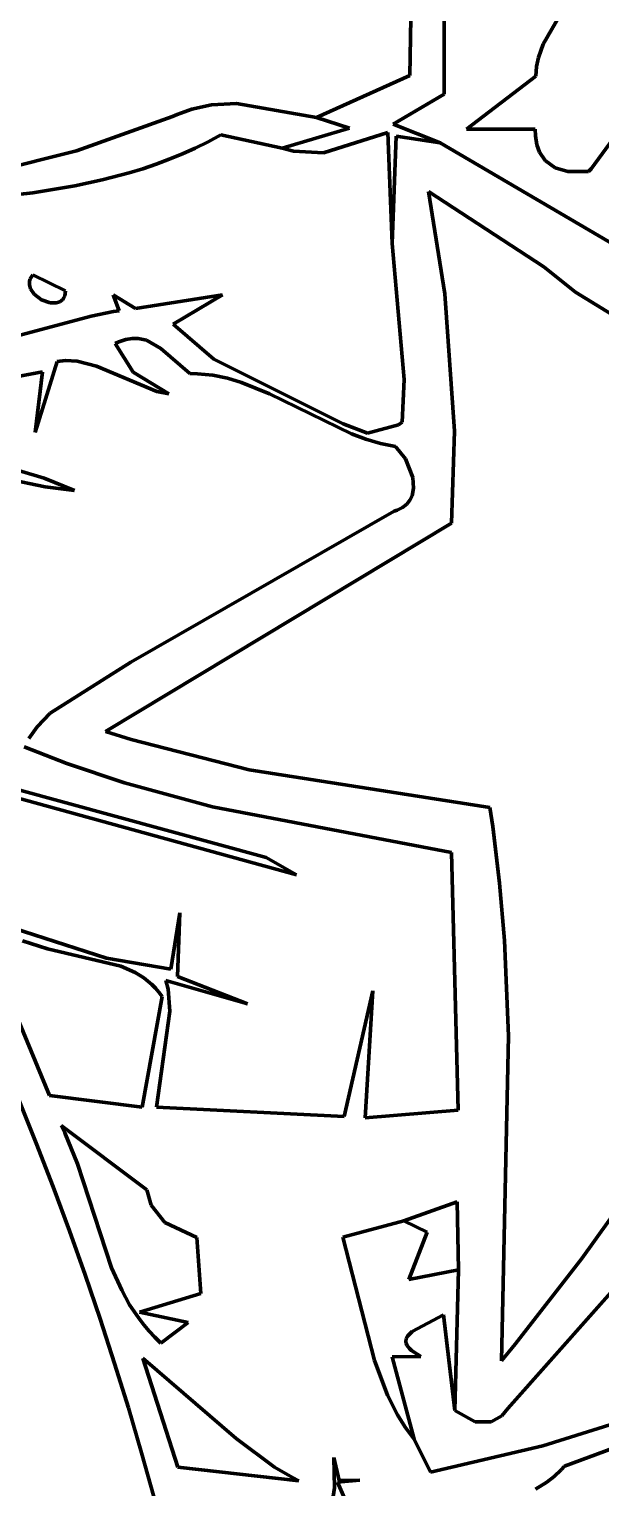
# Model space of a CAD drawing. Header units: millimetres. Extents: x 0 to 10.4, y 0 to 8.2.
# Drawn here: x 3.474 to 3.97, y 3.778 to 5.044 of the extents above; entities that cross this region are included whole.
import ezdxf

# ---------------------------------------------------------------- set-up
doc = ezdxf.new("R2010")
doc.units = ezdxf.units.MM
for name, color, linetype, lineweight in [('color#000000ff', 7, 'CONTINUOUS', 100), ('color#929292ff', 7, 'CONTINUOUS', 100), ('color#ffffffff', 7, 'CONTINUOUS', 100)]:
    doc.layers.add(name, color=color, linetype=linetype, lineweight=lineweight)

msp = doc.modelspace()

# ---------------------------------------------------------------- linework, layer by layer
at = {"layer": 'color#000000ff'}
for p, q in [((3.6152, 4.9748), (3.6324, 4.9785)), ((3.6324, 4.9785), (3.6541, 4.9798)), ((3.6541, 4.9798), (3.7235, 4.9674)), ((3.5153, 4.9387), (3.5985, 4.9683)), ((3.5985, 4.9683), (3.6026, 4.9702)), ((3.6026, 4.9702), (3.6152, 4.9748)), ((3.7235, 4.9674), (3.7521, 4.9584)), ((3.6405, 4.9524), (3.6295, 4.9465)), ((3.6937, 4.941), (3.6405, 4.9524)), ((3.7521, 4.9584), (3.6937, 4.941)), ((3.7892, 4.8581), (3.7927, 4.9512)), ((3.7927, 4.9512), (3.8308, 4.9455)), ((3.4297, 4.9173), (3.5153, 4.9387)), ((3.6183, 4.941), (3.6071, 4.9359)), ((3.6295, 4.9465), (3.6183, 4.941)), ((3.8308, 4.9455), (4.0949, 4.7907)), ((3.5842, 4.927), (3.5727, 4.9231)), ((3.5957, 4.9313), (3.5842, 4.927)), ((3.6071, 4.9359), (3.5957, 4.9313)), ((3.5375, 4.9133), (3.5136, 4.9082)), ((3.561, 4.9196), (3.5375, 4.9133)), ((3.5727, 4.9231), (3.561, 4.9196)), ((3.4774, 4.9021), (3.3064, 4.8834)), ((3.5136, 4.9082), (3.4774, 4.9021)), ((3.9208, 4.8378), (3.8208, 4.9032)), ((3.8208, 4.9032), (3.8349, 4.8146)), ((3.7997, 4.7402), (3.7892, 4.8581)), ((3.9484, 4.8158), (3.9208, 4.8378)), ((3.5522, 4.7997), (3.5471, 4.8136)), ((3.5471, 4.8136), (3.5663, 4.8019)), ((3.5663, 4.8019), (3.6419, 4.8135)), ((3.6419, 4.8135), (3.599, 4.7881)), ((3.8349, 4.8146), (3.8433, 4.6952)), ((4.0024, 4.7828), (3.9484, 4.8158)), ((3.5278, 4.7952), (3.5473, 4.7991)), ((3.5473, 4.7991), (3.5522, 4.7997)), ((3.4596, 4.777), (3.5278, 4.7952)), ((3.599, 4.7881), (3.6345, 4.7577)), ((3.5519, 4.7728), (3.5487, 4.7713)), ((3.5579, 4.7748), (3.5519, 4.7728)), ((3.5635, 4.7757), (3.5579, 4.7748)), ((3.5687, 4.7757), (3.5635, 4.7757)), ((3.5758, 4.7742), (3.5687, 4.7757)), ((3.5885, 4.767), (3.5758, 4.7742)), ((3.5487, 4.7713), (3.5643, 4.7464)), ((3.6136, 4.7453), (3.5885, 4.767)), ((3.4983, 4.7557), (3.4792, 4.6942)), ((3.5055, 4.7566), (3.4983, 4.7557)), ((3.5158, 4.7561), (3.5055, 4.7566)), ((3.5324, 4.7518), (3.5158, 4.7561)), ((3.5848, 4.7297), (3.5324, 4.7518)), ((3.6345, 4.7577), (3.7466, 4.7016)), ((3.4858, 4.7468), (3.3214, 4.7161)), ((3.4792, 4.6942), (3.4858, 4.7468)), ((3.5643, 4.7464), (3.5953, 4.7278)), ((3.6203, 4.7452), (3.6136, 4.7453)), ((3.6269, 4.7446), (3.6203, 4.7452)), ((3.6334, 4.7438), (3.6269, 4.7446)), ((3.6461, 4.7412), (3.6334, 4.7438)), ((3.6585, 4.7375), (3.6461, 4.7412)), ((3.6827, 4.7276), (3.6585, 4.7375)), ((3.7979, 4.7032), (3.7997, 4.7402)), ((3.5953, 4.7278), (3.5848, 4.7297)), ((3.7539, 4.6929), (3.6827, 4.7276)), ((3.7466, 4.7016), (3.7678, 4.6937)), ((3.7678, 4.6937), (3.7947, 4.7009)), ((3.7947, 4.7009), (3.7979, 4.7032)), ((3.3778, 4.6872), (3.487, 4.6545)), ((3.7662, 4.6883), (3.7539, 4.6929)), ((3.7789, 4.6847), (3.7662, 4.6883)), ((3.7919, 4.6821), (3.7789, 4.6847)), ((3.8433, 4.6952), (3.8407, 4.6156)), ((3.8008, 4.6712), (3.7919, 4.6821)), ((3.8071, 4.6551), (3.8008, 4.6712)), ((3.4879, 4.6471), (3.4547, 4.6538)), ((3.487, 4.6545), (3.5133, 4.6439)), ((3.5133, 4.6439), (3.4879, 4.6471)), ((3.8077, 4.6457), (3.8071, 4.6551)), ((3.8018, 4.6319), (3.8045, 4.6354)), ((3.8045, 4.6354), (3.8064, 4.6392)), ((3.8064, 4.6392), (3.8077, 4.6457)), ((3.5623, 4.4947), (3.7908, 4.626)), ((3.7908, 4.626), (3.7935, 4.6268)), ((3.7935, 4.6268), (3.7981, 4.629)), ((3.7981, 4.629), (3.8018, 4.6319)), ((3.8407, 4.6156), (3.5403, 4.4347)), ((3.4924, 4.4505), (3.5623, 4.4947)), ((3.4811, 4.4388), (3.4924, 4.4505)), ((3.4738, 4.4287), (3.4811, 4.4388)), ((3.5403, 4.4347), (3.5627, 4.4278)), ((3.5068, 4.407), (3.4698, 4.4213)), ((3.5627, 4.4278), (3.6649, 4.4014)), ((3.706, 4.3103), (3.3578, 4.406)), ((3.5568, 4.3902), (3.5068, 4.407)), ((3.6649, 4.4014), (3.874, 4.3688)), ((3.4628, 4.3847), (3.6797, 4.3253)), ((3.6331, 4.3692), (3.5568, 4.3902)), ((3.8405, 4.3296), (3.6331, 4.3692)), ((3.874, 4.3688), (3.8764, 4.3523)), ((3.8764, 4.3523), (3.8823, 4.303)), ((3.8465, 4.1061), (3.8405, 4.3296)), ((3.6797, 4.3253), (3.706, 4.3103)), ((3.8823, 4.303), (3.8865, 4.2534)), ((3.4293, 4.274), (3.5413, 4.238)), ((3.4299, 4.2678), (3.4917, 4.1187)), ((3.597, 4.2283), (3.6048, 4.2774)), ((3.6048, 4.2774), (3.6027, 4.2221)), ((3.8865, 4.2534), (3.8902, 4.1706)), ((3.4899, 4.2461), (3.4683, 4.2529)), ((3.5537, 4.2311), (3.4899, 4.2461)), ((3.5413, 4.238), (3.597, 4.2283)), ((3.566, 4.2256), (3.5537, 4.2311)), ((3.5735, 4.2208), (3.566, 4.2256)), ((3.5805, 4.2152), (3.5735, 4.2208)), ((3.6636, 4.1982), (3.5928, 4.2186)), ((3.5928, 4.2186), (3.5946, 4.211)), ((3.6027, 4.2221), (3.6636, 4.1982)), ((3.5721, 4.1087), (3.5895, 4.2046)), ((3.5837, 4.2119), (3.5805, 4.2152)), ((3.5867, 4.2084), (3.5837, 4.2119)), ((3.5895, 4.2046), (3.5867, 4.2084)), ((3.5946, 4.211), (3.5961, 4.1921)), ((3.7475, 4.1005), (3.7725, 4.2097)), ((3.7725, 4.2097), (3.7658, 4.0994)), ((3.5961, 4.1921), (3.5847, 4.1087)), ((3.8902, 4.1706), (3.8841, 3.8884)), ((3.4803, 4.0773), (3.4652, 4.1149)), ((3.4917, 4.1187), (3.5721, 4.1087)), ((3.5847, 4.1087), (3.7475, 4.1005)), ((3.7658, 4.0994), (3.8465, 4.1061)), ((3.502, 4.0928), (3.5051, 4.0863)), ((3.5761, 4.037), (3.502, 4.0928)), ((3.4949, 4.0395), (3.4803, 4.0773)), ((3.5051, 4.0863), (3.5159, 4.0595)), ((3.5159, 4.0595), (3.5456, 3.9693)), ((3.9537, 3.9774), (4.0086, 4.0539)), ((3.509, 4.0014), (3.4949, 4.0395)), ((3.5799, 4.0236), (3.5761, 4.037)), ((3.8456, 4.0266), (3.7992, 4.0101)), ((3.8466, 3.9676), (3.8456, 4.0266)), ((3.5917, 4.0087), (3.5799, 4.0236)), ((3.5226, 3.9632), (3.509, 4.0014)), ((3.6197, 3.9954), (3.5917, 4.0087)), ((3.7992, 4.0101), (3.7464, 3.9959)), ((3.623, 3.947), (3.6197, 3.9954)), ((3.7464, 3.9959), (3.7737, 3.8889)), ((4.0143, 3.9879), (3.8894, 3.8471)), ((3.896, 3.903), (3.9537, 3.9774)), ((3.5357, 3.9249), (3.5226, 3.9632)), ((3.5456, 3.9693), (3.5544, 3.9497)), ((3.8436, 3.8455), (3.8466, 3.9676)), ((3.5544, 3.9497), (3.5613, 3.9372)), ((3.5613, 3.9372), (3.5692, 3.9254)), ((3.5698, 3.9307), (3.623, 3.947)), ((3.5482, 3.8863), (3.5357, 3.9249)), ((3.5692, 3.9254), (3.5735, 3.9197)), ((3.612, 3.9217), (3.5698, 3.9307)), ((3.5735, 3.9197), (3.5782, 3.9143)), ((3.5782, 3.9143), (3.5831, 3.909)), ((3.5884, 3.9039), (3.612, 3.9217)), ((3.5831, 3.909), (3.5884, 3.9039)), ((3.8841, 3.8884), (3.896, 3.903)), ((3.5602, 3.8476), (3.5482, 3.8863)), ((3.5726, 3.8908), (3.6031, 3.7963)), ((3.6538, 3.8211), (3.5726, 3.8908)), ((3.7737, 3.8889), (3.785, 3.8588)), ((4.1462, 3.874), (3.9386, 3.7971)), ((3.785, 3.8588), (3.7937, 3.8417)), ((3.9198, 3.8148), (4.0392, 3.8523)), ((3.5717, 3.8087), (3.5602, 3.8476)), ((3.7937, 3.8417), (3.8005, 3.8308)), ((3.8613, 3.8355), (3.8436, 3.8455)), ((3.875, 3.8357), (3.8613, 3.8355)), ((3.8843, 3.8409), (3.875, 3.8357)), ((3.8894, 3.8471), (3.8843, 3.8409)), ((3.8005, 3.8308), (3.8082, 3.8204)), ((3.6869, 3.7961), (3.6538, 3.8211)), ((3.8082, 3.8204), (3.8223, 3.792)), ((3.8223, 3.792), (3.9198, 3.8148)), ((3.5827, 3.7696), (3.5717, 3.8087)), ((3.7431, 3.7847), (3.7386, 3.8047)), ((3.7386, 3.8047), (3.739, 3.7783)), ((3.6031, 3.7963), (3.7081, 3.7845)), ((3.7026, 3.7872), (3.6869, 3.7961)), ((3.7081, 3.7845), (3.7026, 3.7872)), ((3.9298, 3.788), (3.9235, 3.7831)), ((3.9357, 3.7939), (3.9298, 3.788)), ((3.9386, 3.7971), (3.9357, 3.7939)), ((3.739, 3.7783), (3.7364, 3.7612)), ((3.7416, 3.7833), (3.7612, 3.7848)), ((3.7517, 3.76), (3.7416, 3.7833)), ((3.7612, 3.7848), (3.7431, 3.7847)), ((3.9235, 3.7831), (3.9136, 3.7772))]:
    msp.add_line(p, q, dxfattribs=at)
at = {"layer": 'color#929292ff'}
for p, q in [((3.9203, 5.0311), (3.9464, 5.0768)), ((3.8044, 5.0039), (3.8057, 5.0704)), ((3.8344, 5.0638), (3.8342, 4.9878)), ((3.9162, 5.0197), (3.9203, 5.0311)), ((3.9145, 5.0117), (3.9162, 5.0197)), ((3.7235, 4.9674), (3.8044, 5.0039)), ((3.8537, 4.9573), (3.9138, 5.0033)), ((3.9138, 5.0033), (3.9145, 5.0117)), ((3.8342, 4.9878), (3.79, 4.9618)), ((3.7521, 4.9584), (3.7235, 4.9674)), ((3.6937, 4.941), (3.7521, 4.9584)), ((3.7855, 4.9544), (3.7295, 4.9369)), ((3.7892, 4.8581), (3.7855, 4.9544)), ((3.7927, 4.9512), (3.7892, 4.8581)), ((3.79, 4.9618), (3.8308, 4.9455)), ((3.8308, 4.9455), (3.7927, 4.9512)), ((3.9134, 4.9574), (3.8537, 4.9573)), ((3.9135, 4.9516), (3.9134, 4.9574)), ((3.9146, 4.9439), (3.9135, 4.9516)), ((3.9906, 4.9621), (3.9619, 4.9229)), ((3.7036, 4.9384), (3.6937, 4.941)), ((3.7295, 4.9369), (3.7036, 4.9384)), ((3.9171, 4.9373), (3.9146, 4.9439)), ((3.922, 4.9302), (3.9171, 4.9373)), ((3.9306, 4.9239), (3.922, 4.9302)), ((3.9415, 4.9206), (3.9306, 4.9239)), ((3.9596, 4.9207), (3.9415, 4.9206)), ((3.9619, 4.9229), (3.9596, 4.9207)), ((3.4743, 4.8222), (3.4745, 4.8256)), ((3.4745, 4.8256), (3.4751, 4.8274)), ((3.4751, 4.8274), (3.476, 4.8291)), ((3.476, 4.8291), (3.4773, 4.8309)), ((3.4773, 4.8309), (3.5057, 4.817)), ((3.4753, 4.8188), (3.4743, 4.8222)), ((3.4784, 4.8142), (3.4753, 4.8188)), ((3.4848, 4.8093), (3.4784, 4.8142)), ((3.5041, 4.8111), (3.5032, 4.8096)), ((3.5049, 4.8128), (3.5041, 4.8111)), ((3.5054, 4.8147), (3.5049, 4.8128)), ((3.5057, 4.817), (3.5054, 4.8147)), ((3.4922, 4.8066), (3.4848, 4.8093)), ((3.4975, 4.8066), (3.4922, 4.8066)), ((3.5006, 4.8076), (3.4975, 4.8066)), ((3.5032, 4.8096), (3.5006, 4.8076)), ((3.7464, 3.9959), (3.7992, 4.0101)), ((3.7992, 4.0101), (3.8195, 4.0002)), ((3.8195, 4.0002), (3.8035, 3.9591)), ((3.7737, 3.8889), (3.7464, 3.9959)), ((3.8035, 3.9591), (3.8466, 3.9676)), ((3.8466, 3.9676), (3.8436, 3.8455)), ((3.8337, 3.9283), (3.8066, 3.9139)), ((3.8436, 3.8455), (3.8337, 3.9283)), ((3.8066, 3.9139), (3.8028, 3.9103)), ((3.8014, 3.9078), (3.801, 3.9051)), ((3.801, 3.9051), (3.8013, 3.9037)), ((3.8013, 3.9037), (3.8019, 3.9022)), ((3.8028, 3.9103), (3.8014, 3.9078)), ((3.8019, 3.9022), (3.8029, 3.9007)), ((3.8029, 3.9007), (3.8043, 3.8992)), ((3.8043, 3.8992), (3.806, 3.8976)), ((3.785, 3.8588), (3.7737, 3.8889)), ((3.814, 3.8924), (3.7891, 3.8921)), ((3.7891, 3.8921), (3.8082, 3.8204)), ((3.806, 3.8976), (3.8082, 3.8959)), ((3.8082, 3.8959), (3.8109, 3.8942)), ((3.8109, 3.8942), (3.814, 3.8924)), ((3.7937, 3.8417), (3.785, 3.8588)), ((3.8005, 3.8308), (3.7937, 3.8417)), ((3.8082, 3.8204), (3.8005, 3.8308))]:
    msp.add_line(p, q, dxfattribs=at)
at = {"layer": 'color#ffffffff'}
for p, q in [((3.9464, 5.0768), (3.9203, 5.0311)), ((3.8057, 5.0704), (3.8044, 5.0039)), ((3.8342, 4.9878), (3.8344, 5.0638)), ((3.9203, 5.0311), (3.9162, 5.0197)), ((3.9162, 5.0197), (3.9145, 5.0117)), ((3.8044, 5.0039), (3.7235, 4.9674)), ((3.9138, 5.0033), (3.8537, 4.9573)), ((3.9145, 5.0117), (3.9138, 5.0033)), ((3.79, 4.9618), (3.8342, 4.9878)), ((3.6324, 4.9785), (3.6152, 4.9748)), ((3.6541, 4.9798), (3.6324, 4.9785)), ((3.7235, 4.9674), (3.6541, 4.9798)), ((3.5985, 4.9683), (3.5153, 4.9387)), ((3.6026, 4.9702), (3.5985, 4.9683)), ((3.6152, 4.9748), (3.6026, 4.9702)), ((3.6295, 4.9465), (3.6405, 4.9524)), ((3.6405, 4.9524), (3.6937, 4.941)), ((3.7295, 4.9369), (3.7855, 4.9544)), ((3.7855, 4.9544), (3.7892, 4.8581)), ((3.8308, 4.9455), (3.79, 4.9618)), ((3.8537, 4.9573), (3.9134, 4.9574)), ((3.9134, 4.9574), (3.9135, 4.9516)), ((3.9135, 4.9516), (3.9146, 4.9439)), ((3.9619, 4.9229), (3.9906, 4.9621)), ((3.5153, 4.9387), (3.4297, 4.9173)), ((3.6071, 4.9359), (3.6183, 4.941)), ((3.6183, 4.941), (3.6295, 4.9465)), ((3.6937, 4.941), (3.7036, 4.9384)), ((3.7036, 4.9384), (3.7295, 4.9369)), ((4.0949, 4.7907), (3.8308, 4.9455)), ((3.9146, 4.9439), (3.9171, 4.9373)), ((3.9171, 4.9373), (3.922, 4.9302)), ((3.5727, 4.9231), (3.5842, 4.927)), ((3.5842, 4.927), (3.5957, 4.9313)), ((3.5957, 4.9313), (3.6071, 4.9359)), ((3.922, 4.9302), (3.9306, 4.9239)), ((3.5136, 4.9082), (3.5375, 4.9133)), ((3.5375, 4.9133), (3.561, 4.9196)), ((3.561, 4.9196), (3.5727, 4.9231)), ((3.9306, 4.9239), (3.9415, 4.9206)), ((3.9415, 4.9206), (3.9596, 4.9207)), ((3.9596, 4.9207), (3.9619, 4.9229)), ((3.3064, 4.8834), (3.4774, 4.9021)), ((3.4774, 4.9021), (3.5136, 4.9082)), ((3.8349, 4.8146), (3.8208, 4.9032)), ((3.8208, 4.9032), (3.9208, 4.8378)), ((3.7892, 4.8581), (3.7997, 4.7402)), ((3.9208, 4.8378), (3.9484, 4.8158)), ((3.4745, 4.8256), (3.4743, 4.8222)), ((3.4751, 4.8274), (3.4745, 4.8256)), ((3.476, 4.8291), (3.4751, 4.8274)), ((3.4773, 4.8309), (3.476, 4.8291)), ((3.5057, 4.817), (3.4773, 4.8309)), ((3.4743, 4.8222), (3.4753, 4.8188)), ((3.4753, 4.8188), (3.4784, 4.8142)), ((3.4784, 4.8142), (3.4848, 4.8093)), ((3.5032, 4.8096), (3.5041, 4.8111)), ((3.5041, 4.8111), (3.5049, 4.8128)), ((3.5049, 4.8128), (3.5054, 4.8147)), ((3.5054, 4.8147), (3.5057, 4.817)), ((3.5663, 4.8019), (3.5471, 4.8136)), ((3.5471, 4.8136), (3.5522, 4.7997)), ((3.6419, 4.8135), (3.5663, 4.8019)), ((3.599, 4.7881), (3.6419, 4.8135)), ((3.8433, 4.6952), (3.8349, 4.8146)), ((3.9484, 4.8158), (4.0024, 4.7828)), ((3.4848, 4.8093), (3.4922, 4.8066)), ((3.4922, 4.8066), (3.4975, 4.8066)), ((3.4975, 4.8066), (3.5006, 4.8076)), ((3.5006, 4.8076), (3.5032, 4.8096)), ((3.5473, 4.7991), (3.5278, 4.7952)), ((3.5522, 4.7997), (3.5473, 4.7991)), ((3.5278, 4.7952), (3.4596, 4.777)), ((3.6345, 4.7577), (3.599, 4.7881)), ((3.5487, 4.7713), (3.5519, 4.7728)), ((3.5519, 4.7728), (3.5579, 4.7748)), ((3.5579, 4.7748), (3.5635, 4.7757)), ((3.5635, 4.7757), (3.5687, 4.7757)), ((3.5687, 4.7757), (3.5758, 4.7742)), ((3.5758, 4.7742), (3.5885, 4.767)), ((3.5643, 4.7464), (3.5487, 4.7713)), ((3.5885, 4.767), (3.6136, 4.7453)), ((3.4792, 4.6942), (3.4983, 4.7557)), ((3.4983, 4.7557), (3.5055, 4.7566)), ((3.5055, 4.7566), (3.5158, 4.7561)), ((3.5158, 4.7561), (3.5324, 4.7518)), ((3.5324, 4.7518), (3.5848, 4.7297)), ((3.7466, 4.7016), (3.6345, 4.7577)), ((3.3214, 4.7161), (3.4858, 4.7468)), ((3.4858, 4.7468), (3.4792, 4.6942)), ((3.5953, 4.7278), (3.5643, 4.7464)), ((3.6136, 4.7453), (3.6203, 4.7452)), ((3.6203, 4.7452), (3.6269, 4.7446)), ((3.6269, 4.7446), (3.6334, 4.7438)), ((3.6334, 4.7438), (3.6461, 4.7412)), ((3.6461, 4.7412), (3.6585, 4.7375)), ((3.6585, 4.7375), (3.6827, 4.7276)), ((3.7997, 4.7402), (3.7979, 4.7032)), ((3.5848, 4.7297), (3.5953, 4.7278)), ((3.6827, 4.7276), (3.7539, 4.6929)), ((3.7678, 4.6937), (3.7466, 4.7016)), ((3.7947, 4.7009), (3.7678, 4.6937)), ((3.7979, 4.7032), (3.7947, 4.7009)), ((3.487, 4.6545), (3.3778, 4.6872)), ((3.7539, 4.6929), (3.7662, 4.6883)), ((3.7662, 4.6883), (3.7789, 4.6847)), ((3.7789, 4.6847), (3.7919, 4.6821)), ((3.8407, 4.6156), (3.8433, 4.6952)), ((3.7919, 4.6821), (3.8008, 4.6712)), ((3.8008, 4.6712), (3.8071, 4.6551)), ((3.4547, 4.6538), (3.4879, 4.6471)), ((3.5133, 4.6439), (3.487, 4.6545)), ((3.4879, 4.6471), (3.5133, 4.6439)), ((3.8071, 4.6551), (3.8077, 4.6457)), ((3.8045, 4.6354), (3.8018, 4.6319)), ((3.8064, 4.6392), (3.8045, 4.6354)), ((3.8077, 4.6457), (3.8064, 4.6392)), ((3.7908, 4.626), (3.5623, 4.4947)), ((3.7935, 4.6268), (3.7908, 4.626)), ((3.7981, 4.629), (3.7935, 4.6268)), ((3.8018, 4.6319), (3.7981, 4.629)), ((3.5403, 4.4347), (3.8407, 4.6156)), ((3.5623, 4.4947), (3.4924, 4.4505)), ((3.4924, 4.4505), (3.4811, 4.4388)), ((3.4811, 4.4388), (3.4738, 4.4287)), ((3.5627, 4.4278), (3.5403, 4.4347)), ((3.4698, 4.4213), (3.5068, 4.407)), ((3.6649, 4.4014), (3.5627, 4.4278)), ((3.3578, 4.406), (3.706, 4.3103)), ((3.5068, 4.407), (3.5568, 4.3902)), ((3.874, 4.3688), (3.6649, 4.4014)), ((3.6797, 4.3253), (3.4628, 4.3847)), ((3.5568, 4.3902), (3.6331, 4.3692)), ((3.6331, 4.3692), (3.8405, 4.3296)), ((3.8764, 4.3523), (3.874, 4.3688)), ((3.8823, 4.303), (3.8764, 4.3523)), ((3.8405, 4.3296), (3.8465, 4.1061)), ((3.706, 4.3103), (3.6797, 4.3253)), ((3.8865, 4.2534), (3.8823, 4.303)), ((3.5413, 4.238), (3.4293, 4.274)), ((3.4917, 4.1187), (3.4299, 4.2678)), ((3.6048, 4.2774), (3.597, 4.2283)), ((3.6027, 4.2221), (3.6048, 4.2774)), ((3.8902, 4.1706), (3.8865, 4.2534)), ((3.4683, 4.2529), (3.4899, 4.2461)), ((3.4899, 4.2461), (3.5537, 4.2311)), ((3.597, 4.2283), (3.5413, 4.238)), ((3.5537, 4.2311), (3.566, 4.2256)), ((3.566, 4.2256), (3.5735, 4.2208)), ((3.5735, 4.2208), (3.5805, 4.2152)), ((3.5946, 4.211), (3.5928, 4.2186)), ((3.5928, 4.2186), (3.6636, 4.1982)), ((3.6636, 4.1982), (3.6027, 4.2221)), ((3.5895, 4.2046), (3.5721, 4.1087)), ((3.5805, 4.2152), (3.5837, 4.2119)), ((3.5837, 4.2119), (3.5867, 4.2084)), ((3.5867, 4.2084), (3.5895, 4.2046)), ((3.5961, 4.1921), (3.5946, 4.211)), ((3.7725, 4.2097), (3.7475, 4.1005)), ((3.7658, 4.0994), (3.7725, 4.2097)), ((3.5847, 4.1087), (3.5961, 4.1921)), ((3.8841, 3.8884), (3.8902, 4.1706)), ((3.4652, 4.1149), (3.4803, 4.0773)), ((3.5721, 4.1087), (3.4917, 4.1187)), ((3.7475, 4.1005), (3.5847, 4.1087)), ((3.8465, 4.1061), (3.7658, 4.0994)), ((3.502, 4.0928), (3.5761, 4.037)), ((3.5051, 4.0863), (3.502, 4.0928)), ((3.4803, 4.0773), (3.4949, 4.0395)), ((3.5159, 4.0595), (3.5051, 4.0863)), ((3.5456, 3.9693), (3.5159, 4.0595)), ((4.0086, 4.0539), (3.9537, 3.9774)), ((3.4949, 4.0395), (3.509, 4.0014)), ((3.5761, 4.037), (3.5799, 4.0236)), ((3.7992, 4.0101), (3.8456, 4.0266)), ((3.8456, 4.0266), (3.8466, 3.9676)), ((3.5799, 4.0236), (3.5917, 4.0087)), ((3.509, 4.0014), (3.5226, 3.9632)), ((3.5917, 4.0087), (3.6197, 3.9954)), ((3.8195, 4.0002), (3.7992, 4.0101)), ((3.8035, 3.9591), (3.8195, 4.0002)), ((3.6197, 3.9954), (3.623, 3.947)), ((3.8894, 3.8471), (4.0143, 3.9879)), ((3.9537, 3.9774), (3.896, 3.903)), ((3.5226, 3.9632), (3.5357, 3.9249)), ((3.5544, 3.9497), (3.5456, 3.9693)), ((3.8466, 3.9676), (3.8035, 3.9591)), ((3.5613, 3.9372), (3.5544, 3.9497)), ((3.5692, 3.9254), (3.5613, 3.9372)), ((3.623, 3.947), (3.5698, 3.9307)), ((3.5357, 3.9249), (3.5482, 3.8863)), ((3.5735, 3.9197), (3.5692, 3.9254)), ((3.5698, 3.9307), (3.612, 3.9217)), ((3.8066, 3.9139), (3.8337, 3.9283)), ((3.8337, 3.9283), (3.8436, 3.8455)), ((3.5782, 3.9143), (3.5735, 3.9197)), ((3.5831, 3.909), (3.5782, 3.9143)), ((3.612, 3.9217), (3.5884, 3.9039)), ((3.8028, 3.9103), (3.8066, 3.9139)), ((3.5884, 3.9039), (3.5831, 3.909)), ((3.801, 3.9051), (3.8014, 3.9078)), ((3.8013, 3.9037), (3.801, 3.9051)), ((3.8019, 3.9022), (3.8013, 3.9037)), ((3.8014, 3.9078), (3.8028, 3.9103)), ((3.8029, 3.9007), (3.8019, 3.9022)), ((3.8043, 3.8992), (3.8029, 3.9007)), ((3.806, 3.8976), (3.8043, 3.8992)), ((3.896, 3.903), (3.8841, 3.8884)), ((3.5482, 3.8863), (3.5602, 3.8476)), ((3.5726, 3.8908), (3.6538, 3.8211)), ((3.6031, 3.7963), (3.5726, 3.8908)), ((3.7891, 3.8921), (3.814, 3.8924)), ((3.8082, 3.8204), (3.7891, 3.8921)), ((3.8082, 3.8959), (3.806, 3.8976)), ((3.8109, 3.8942), (3.8082, 3.8959)), ((3.814, 3.8924), (3.8109, 3.8942)), ((3.9386, 3.7971), (4.1462, 3.874)), ((4.0392, 3.8523), (3.9198, 3.8148)), ((3.5602, 3.8476), (3.5717, 3.8087)), ((3.8436, 3.8455), (3.8613, 3.8355)), ((3.8613, 3.8355), (3.875, 3.8357)), ((3.875, 3.8357), (3.8843, 3.8409)), ((3.8843, 3.8409), (3.8894, 3.8471)), ((3.6538, 3.8211), (3.6869, 3.7961)), ((3.8223, 3.792), (3.8082, 3.8204)), ((3.9198, 3.8148), (3.8223, 3.792)), ((3.5717, 3.8087), (3.5827, 3.7696)), ((3.739, 3.7783), (3.7386, 3.8047)), ((3.7386, 3.8047), (3.7431, 3.7847)), ((3.7081, 3.7845), (3.6031, 3.7963)), ((3.6869, 3.7961), (3.7026, 3.7872)), ((3.7026, 3.7872), (3.7081, 3.7845)), ((3.9235, 3.7831), (3.9298, 3.788)), ((3.9298, 3.788), (3.9357, 3.7939)), ((3.9357, 3.7939), (3.9386, 3.7971)), ((3.7364, 3.7612), (3.739, 3.7783)), ((3.7612, 3.7848), (3.7416, 3.7833)), ((3.7416, 3.7833), (3.7517, 3.76)), ((3.7431, 3.7847), (3.7612, 3.7848)), ((3.9136, 3.7772), (3.9235, 3.7831))]:
    msp.add_line(p, q, dxfattribs=at)

doc.saveas('drawing.dxf')
